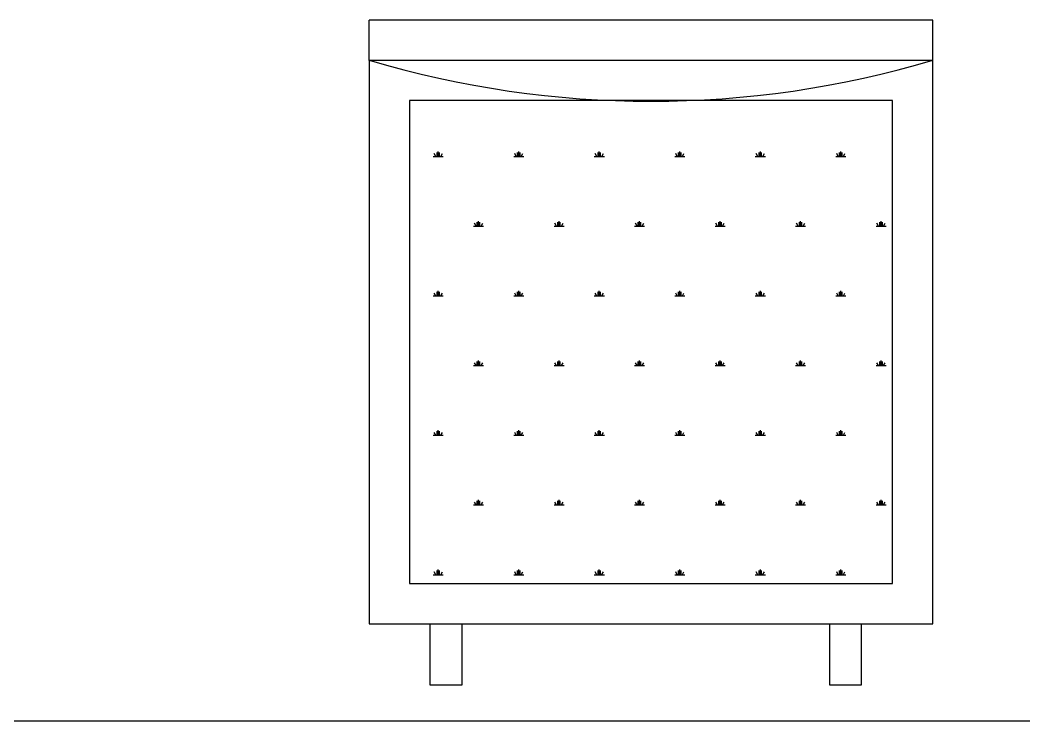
# Model space of a CAD drawing. Header units: inches. Extents: x 11.6 to 54.1, y 10.7 to 35.5.
# Drawn here: x 40.027 to 41.274, y 28.918 to 29.789 of the extents above; entities that cross this region are included whole.
import ezdxf

# ---------------------------------------------------------------- set-up
doc = ezdxf.new("R2010")
doc.units = ezdxf.units.IN
doc.header["$MEASUREMENT"] = 0
for name, color, linetype in [('02', 2, 'Continuous'), ('1', 1, 'Continuous'), ('8', 8, 'Continuous')]:
    doc.layers.add(name, color=color, linetype=linetype)

msp = doc.modelspace()

# ---------------------------------------------------------------- hatches: boundary and pattern name
at = {"layer": '8'}
h = msp.add_hatch(dxfattribs=at)
h.set_pattern_fill('SWAMP', color=256, scale=0.1, style=0)
h.set_pattern_definition([(0, (-223.310025, -39.22976), (0.05, 0.08660254), [0.0125, -0.0875]), (90, (-223.303775, -39.22976), (-0.05, 0.08660254), [0.00625, -0.16695508]), (90, (-223.302213, -39.22976), (-0.05, 0.08660254), [0.005, -0.16820508]), (90, (-223.30534, -39.22976), (-0.05, 0.08660254), [0.005, -0.16820508]), (60, (-223.30065, -39.22976), (-0.05, 0.08660254), [0.004, -0.096]), (120, (-223.3069, -39.22976), (-0.1, 4e-11), [0.004, -0.096])])
h.paths.add_polyline_path([(41.1105, 29.6886), (40.8562, 29.6886, -0.018564), (40.7649, 29.6886), (40.5105, 29.6886), (40.5105, 29.0886), (41.1105, 29.0886)])

# ---------------------------------------------------------------- linework, layer by layer
at = {"layer": '02'}
for p, q in [((40.4605, 29.7386), (40.4605, 29.7886)), ((41.1605, 29.7386), (41.1605, 29.7886))]:
    msp.add_line(p, q, dxfattribs=at)
msp.add_lwpolyline([(41.1605, 29.7886), (40.4605, 29.7886)], dxfattribs=at)
for points in [[(40.4605, 29.0386), (41.1605, 29.0386), (41.1605, 29.7386), (40.4605, 29.7386)], [(40.5105, 29.0886), (41.1105, 29.0886), (41.1105, 29.6886), (40.5105, 29.6886)], [(40.5362, 29.0386), (40.5755, 29.0386), (40.5755, 28.9623), (40.5362, 28.9623)], [(41.0325, 29.0386), (41.0717, 29.0386), (41.0717, 28.9623), (41.0325, 28.9623)]]:
    msp.add_lwpolyline(points, close=True, dxfattribs=at)
msp.add_arc((40.8105, 30.9178), 1.23, 253.468, 286.532, dxfattribs=at)
at = {"layer": '1'}
msp.add_line((33.4357, 28.918), (53.7619, 28.918), dxfattribs=at)

doc.saveas('drawing.dxf')
